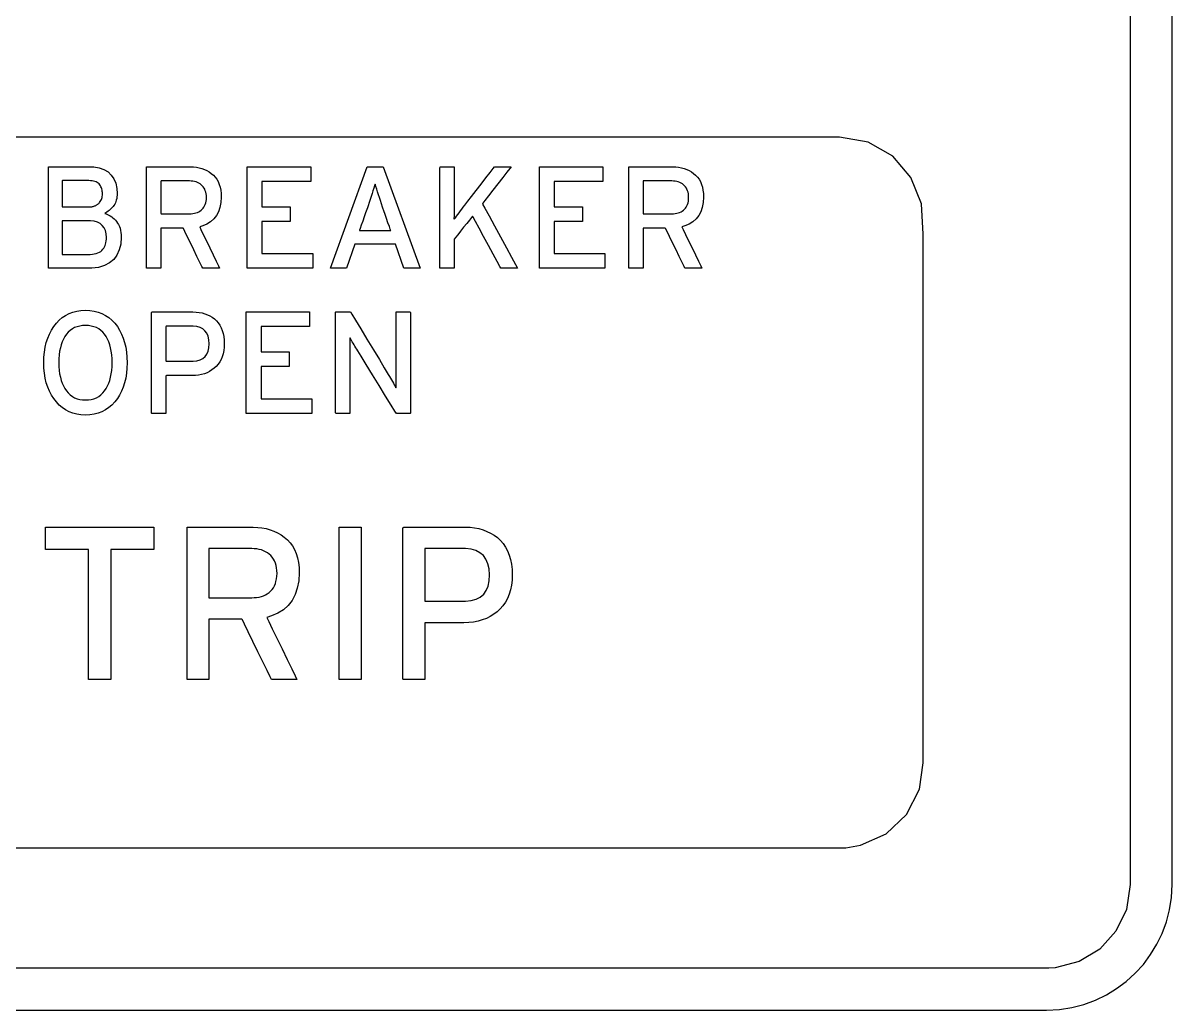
# Model space of a CAD drawing. Extents: x 1 to 47.7, y 0.2 to 33.4.
# Drawn here: x 17.299 to 18.398, y 10.778 to 11.723 of the extents above; entities that cross this region are included whole.
import ezdxf

# ---------------------------------------------------------------- set-up
doc = ezdxf.new("R2010")
doc.units = 0
doc.header["$MEASUREMENT"] = 0
doc.layers.add('6_0____DWG', color=7, linetype='CONTINUOUS')

msp = doc.modelspace()

# ---------------------------------------------------------------- linework, layer by layer
at = {"layer": '6_0____DWG'}
for points in [[(17.2354, 10.7785), (17.3184, 10.7785), (17.3985, 10.7785), (17.4375, 10.7785), (17.4757, 10.7785), (17.5131, 10.7785), (17.5497, 10.7785), (17.5855, 10.7785), (17.6206, 10.7785), (17.6548, 10.7785), (17.6882, 10.7785), (17.7208, 10.7785), (17.7526, 10.7785), (17.7835, 10.7785), (17.8136, 10.7785), (17.8428, 10.7785), (17.8712, 10.7785), (17.8987, 10.7785), (17.9253, 10.7785), (17.951, 10.7785), (17.9758, 10.7785), (17.9997, 10.7785), (18.0227, 10.7785), (18.0447, 10.7785), (18.0658, 10.7785), (18.086, 10.7785), (18.1052, 10.7785), (18.1235, 10.7785), (18.1408, 10.7785), (18.1571, 10.7785), (18.1724, 10.7785), (18.1867, 10.7785), (18.2, 10.7785), (18.2123, 10.7785), (18.2236, 10.7785), (18.2338, 10.7785), (18.243, 10.7785), (18.2512, 10.7785), (18.2583, 10.7785), (18.2643, 10.7785), (18.2692, 10.7785), (18.2731, 10.7785), (18.2759, 10.7785), (18.2775, 10.7785), (18.2781, 10.7785), (18.2904, 10.7791), (18.3023, 10.7809), (18.3137, 10.7839), (18.3248, 10.7879), (18.3353, 10.793), (18.3451, 10.799), (18.3544, 10.8059), (18.3629, 10.8137), (18.3707, 10.8222), (18.3776, 10.8315), (18.3836, 10.8414), (18.3887, 10.8518), (18.3927, 10.8629), (18.3957, 10.8744), (18.3975, 10.8863), (18.3981, 10.8985), (18.3981, 10.8992), (18.3981, 10.901), (18.3981, 10.9042), (18.3981, 10.9085), (18.3981, 10.914), (18.3981, 10.9207), (18.3981, 10.9286), (18.3981, 10.9375), (18.3981, 10.9476), (18.3981, 10.9588), (18.3981, 10.9711), (18.3981, 10.9844), (18.3981, 10.9988), (18.3981, 11.0141), (18.3981, 11.0305), (18.3981, 11.0478), (18.3981, 11.0661), (18.3981, 11.0854), (18.3981, 11.1055), (18.3981, 11.1265), (18.3981, 11.1484), (18.3981, 11.1712), (18.3981, 11.1948), (18.3981, 11.2192), (18.3981, 11.2444), (18.3981, 11.2704), (18.3981, 11.3246), (18.3981, 11.3817), (18.3981, 11.4415), (18.3981, 11.5038), (18.3981, 11.5686), (18.3981, 11.6355), (18.3981, 11.7045), (18.3981, 11.7754)], [(18.3581, 11.7754), (18.3581, 11.6698), (18.3581, 11.5686), (18.3581, 11.4724), (18.3581, 11.3817), (18.3581, 11.2972), (18.3581, 11.2192), (18.3581, 11.1484), (18.3581, 11.0854), (18.3581, 11.0305), (18.3581, 10.9844), (18.3581, 10.9476), (18.3581, 10.9329), (18.3581, 10.9207), (18.3581, 10.9111), (18.3581, 10.9042), (18.3581, 10.8999), (18.3581, 10.8985), (18.3581, 10.8985), (18.3545, 10.8748), (18.3444, 10.8538), (18.329, 10.8368), (18.3092, 10.8248), (18.2863, 10.8189), (18.2802, 10.8185), (18.2774, 10.8185), (18.2737, 10.8185), (18.2669, 10.8185), (18.257, 10.8185), (18.2443, 10.8185), (18.2286, 10.8185), (18.2102, 10.8185), (18.189, 10.8185), (18.1652, 10.8185), (18.1388, 10.8185), (18.1099, 10.8185), (18.045, 10.8185), (17.971, 10.8185), (17.8885, 10.8185), (17.7982, 10.8185), (17.7006, 10.8185), (17.5964, 10.8185), (17.4861, 10.8185), (17.3704, 10.8185), (17.2499, 10.8185)], [(17.2329, 10.9336), (17.4397, 10.9336), (17.6465, 10.9336), (17.7436, 10.9336), (17.8331, 10.9336), (17.9126, 10.9336), (17.9796, 10.9336), (18.0314, 10.9336), (18.0657, 10.9336), (18.0798, 10.9336), (18.0862, 10.9338), (18.1001, 10.9361), (18.1248, 10.9472), (18.1442, 10.9657), (18.1565, 10.9898), (18.1601, 11.0151), (18.1601, 11.0244), (18.1601, 11.0415), (18.1601, 11.0948), (18.1601, 11.1668), (18.1601, 11.2492), (18.1601, 11.413), (18.1601, 11.4779), (18.1601, 11.5207), (18.1584, 11.5497), (18.1485, 11.575), (18.131, 11.5953), (18.1076, 11.6087), (18.0801, 11.6136), (18.0801, 11.6136), (18.069, 11.6136), (18.0375, 11.6136), (17.988, 11.6136), (17.923, 11.6136), (17.8452, 11.6136), (17.7569, 11.6136), (17.5591, 11.6136), (17.3499, 11.6136), (17.1493, 11.6136)], [(17.5138, 11.4881), (17.5138, 11.5852), (17.5745, 11.5852), (17.5745, 11.5711), (17.5279, 11.5711), (17.5279, 11.547), (17.555, 11.547), (17.555, 11.5329), (17.5279, 11.5329), (17.5279, 11.5022), (17.5765, 11.5022), (17.5765, 11.4881), (17.5138, 11.4881)], [(17.6637, 11.4881), (17.6556, 11.5111), (17.6166, 11.5111), (17.6086, 11.4881), (17.5934, 11.4881), (17.6284, 11.5852), (17.6439, 11.5852), (17.6793, 11.4881), (17.6637, 11.4881)], [(17.7932, 11.4881), (17.7932, 11.5852), (17.8539, 11.5852), (17.8539, 11.5711), (17.8073, 11.5711), (17.8073, 11.547), (17.8344, 11.547), (17.8344, 11.5329), (17.8073, 11.5329), (17.8073, 11.5022), (17.8559, 11.5022), (17.8559, 11.4881), (17.7932, 11.4881)], [(17.5129, 11.3492), (17.5129, 11.4464), (17.5735, 11.4464), (17.5735, 11.4323), (17.527, 11.4323), (17.527, 11.4081), (17.554, 11.4081), (17.554, 11.394), (17.527, 11.394), (17.527, 11.3633), (17.5756, 11.3633), (17.5756, 11.3492), (17.5129, 11.3492)], [(17.3833, 11.2191), (17.3833, 11.0947), (17.3621, 11.0947), (17.3621, 11.2191), (17.3209, 11.2191), (17.3209, 11.2404), (17.4245, 11.2404), (17.4245, 11.2191), (17.3833, 11.2191)], [(17.6018, 11.0947), (17.6018, 11.2404), (17.6229, 11.2404), (17.6229, 11.0947), (17.6018, 11.0947)]]:
    msp.add_lwpolyline(points, dxfattribs=at)
for points in [[(17.3933, 11.5179), (17.3928, 11.5113), (17.3914, 11.5056), (17.3892, 11.5006), (17.3861, 11.4965), (17.3821, 11.4932), (17.3773, 11.4907), (17.3717, 11.489), (17.3651, 11.4882), (17.3608, 11.4881), (17.3583, 11.4881), (17.3537, 11.4881), (17.3478, 11.4881), (17.3413, 11.4881), (17.335, 11.4881), (17.3294, 11.4881), (17.3255, 11.4881), (17.3237, 11.4881), (17.3237, 11.491), (17.3237, 11.5002), (17.3237, 11.5138), (17.3237, 11.53), (17.3237, 11.547), (17.3237, 11.5628), (17.3237, 11.5756), (17.3237, 11.5836), (17.3239, 11.5852), (17.3263, 11.5852), (17.3308, 11.5852), (17.3368, 11.5852), (17.3435, 11.5852), (17.3501, 11.5852), (17.356, 11.5852), (17.3603, 11.5852), (17.3623, 11.5852), (17.367, 11.585), (17.3723, 11.5841), (17.3768, 11.5825), (17.3807, 11.5803), (17.3838, 11.5773), (17.3863, 11.5737), (17.3881, 11.5694), (17.3891, 11.5644), (17.3894, 11.5596), (17.3894, 11.558), (17.3892, 11.5564), (17.389, 11.5549), (17.3886, 11.5534), (17.3882, 11.5521), (17.3877, 11.5507), (17.3871, 11.5495), (17.3863, 11.5483), (17.3856, 11.5472), (17.3847, 11.5462), (17.3838, 11.5452), (17.3829, 11.5442), (17.3819, 11.5434), (17.3808, 11.5426), (17.3797, 11.5418), (17.3785, 11.5411), (17.3776, 11.5405), (17.379, 11.5401), (17.3803, 11.5396), (17.3816, 11.539), (17.3829, 11.5383), (17.3842, 11.5374), (17.3854, 11.5364), (17.3866, 11.5354), (17.3878, 11.5342), (17.3889, 11.5329), (17.3899, 11.5314), (17.3908, 11.5299), (17.3916, 11.5282), (17.3922, 11.5264), (17.3927, 11.5244), (17.393, 11.5224), (17.3932, 11.5202)], [(17.489, 11.5562), (17.4886, 11.551), (17.4877, 11.5464), (17.4863, 11.5422), (17.4844, 11.5385), (17.4819, 11.5353), (17.4788, 11.5326), (17.4753, 11.5304), (17.4712, 11.5286), (17.4684, 11.5276), (17.4695, 11.5251), (17.4718, 11.5205), (17.4747, 11.5144), (17.478, 11.5076), (17.4813, 11.5009), (17.4842, 11.4949), (17.4864, 11.4904), (17.4874, 11.4882), (17.4872, 11.4881), (17.4858, 11.4881), (17.4836, 11.4881), (17.481, 11.4881), (17.4782, 11.4881), (17.4755, 11.4881), (17.4732, 11.4881), (17.4717, 11.4881), (17.4712, 11.4881), (17.4704, 11.4898), (17.4685, 11.4937), (17.4657, 11.4993), (17.4626, 11.5058), (17.4594, 11.5124), (17.4565, 11.5185), (17.4541, 11.5233), (17.4528, 11.5261), (17.4524, 11.5265), (17.4509, 11.5265), (17.4484, 11.5265), (17.4451, 11.5265), (17.4414, 11.5265), (17.4378, 11.5265), (17.4347, 11.5265), (17.4324, 11.5265), (17.4313, 11.5265), (17.4313, 11.5256), (17.4313, 11.5221), (17.4313, 11.5169), (17.4313, 11.5106), (17.4313, 11.504), (17.4313, 11.4977), (17.4313, 11.4925), (17.4313, 11.489), (17.4313, 11.4881), (17.4306, 11.4881), (17.4291, 11.4881), (17.427, 11.4881), (17.4247, 11.4881), (17.4223, 11.4881), (17.4202, 11.4881), (17.4185, 11.4881), (17.4176, 11.4881), (17.4175, 11.4892), (17.4175, 11.4963), (17.4175, 11.5084), (17.4175, 11.5238), (17.4175, 11.5405), (17.4175, 11.5568), (17.4175, 11.5709), (17.4175, 11.581), (17.4175, 11.5852), (17.4187, 11.5852), (17.4226, 11.5852), (17.4284, 11.5852), (17.4352, 11.5852), (17.4423, 11.5852), (17.449, 11.5852), (17.4544, 11.5852), (17.4579, 11.5852), (17.4595, 11.5852), (17.4624, 11.5851), (17.4652, 11.5848), (17.4678, 11.5843), (17.4704, 11.5836), (17.4728, 11.5827), (17.4751, 11.5816), (17.4773, 11.5803), (17.4794, 11.5789), (17.4814, 11.5772), (17.4831, 11.5754), (17.4847, 11.5733), (17.486, 11.571), (17.487, 11.5684), (17.4879, 11.5657), (17.4885, 11.5627), (17.4889, 11.5596)], [(17.7563, 11.4881), (17.7553, 11.4899), (17.7527, 11.4947), (17.7489, 11.5017), (17.7444, 11.5099), (17.7398, 11.5184), (17.7355, 11.5264), (17.732, 11.5329), (17.7298, 11.5369), (17.7292, 11.5378), (17.7282, 11.5366), (17.7263, 11.5342), (17.7237, 11.5309), (17.7207, 11.5273), (17.7177, 11.5236), (17.7151, 11.5202), (17.713, 11.5177), (17.7119, 11.5163), (17.7118, 11.5158), (17.7118, 11.5137), (17.7118, 11.5102), (17.7118, 11.5058), (17.7118, 11.5011), (17.7118, 11.4964), (17.7118, 11.4923), (17.7118, 11.4894), (17.7118, 11.4881), (17.7114, 11.4881), (17.7102, 11.4881), (17.7083, 11.4881), (17.7061, 11.4881), (17.7037, 11.4881), (17.7015, 11.4881), (17.6997, 11.4881), (17.6985, 11.4881), (17.6981, 11.4881), (17.6981, 11.4926), (17.6981, 11.5028), (17.6981, 11.5169), (17.6981, 11.5331), (17.6981, 11.5497), (17.6981, 11.5649), (17.6981, 11.5769), (17.6981, 11.584), (17.6982, 11.5852), (17.6991, 11.5852), (17.7007, 11.5852), (17.7028, 11.5852), (17.7051, 11.5852), (17.7074, 11.5852), (17.7094, 11.5852), (17.711, 11.5852), (17.7117, 11.5852), (17.7118, 11.5846), (17.7118, 11.5819), (17.7118, 11.5776), (17.7118, 11.5722), (17.7118, 11.5665), (17.7118, 11.5611), (17.7118, 11.5564), (17.7118, 11.5531), (17.7118, 11.5519), (17.7118, 11.5499), (17.7118, 11.5478), (17.7117, 11.5458), (17.7117, 11.5438), (17.7117, 11.5418), (17.7116, 11.5399), (17.7116, 11.5379), (17.7115, 11.536), (17.7118, 11.5351), (17.7128, 11.5365), (17.7139, 11.5381), (17.7151, 11.5396), (17.7163, 11.5413), (17.7176, 11.543), (17.7189, 11.5447), (17.7203, 11.5466), (17.7218, 11.5484), (17.7228, 11.5497), (17.7248, 11.5524), (17.7283, 11.5568), (17.7326, 11.5624), (17.7374, 11.5686), (17.742, 11.5746), (17.746, 11.5798), (17.749, 11.5836), (17.7502, 11.5852), (17.7507, 11.5852), (17.7521, 11.5852), (17.7543, 11.5852), (17.7569, 11.5852), (17.7597, 11.5852), (17.7623, 11.5852), (17.7644, 11.5852), (17.7659, 11.5852), (17.7663, 11.5852), (17.765, 11.5836), (17.7621, 11.5799), (17.7581, 11.5748), (17.7535, 11.5689), (17.7488, 11.5629), (17.7445, 11.5574), (17.7411, 11.553), (17.739, 11.5504), (17.7389, 11.5495), (17.7411, 11.5455), (17.7451, 11.5382), (17.7502, 11.5288), (17.7559, 11.5183), (17.7616, 11.5078), (17.7666, 11.4986), (17.7704, 11.4917), (17.7722, 11.4883), (17.772, 11.4881), (17.7707, 11.4881), (17.7686, 11.4881), (17.7661, 11.4881), (17.7633, 11.4881), (17.7607, 11.4881), (17.7585, 11.4881), (17.7569, 11.4881)], [(17.9502, 11.5562), (17.9498, 11.551), (17.9489, 11.5464), (17.9475, 11.5422), (17.9455, 11.5385), (17.943, 11.5353), (17.94, 11.5326), (17.9364, 11.5304), (17.9323, 11.5286), (17.9295, 11.5276), (17.9307, 11.5251), (17.9329, 11.5205), (17.9359, 11.5144), (17.9392, 11.5076), (17.9424, 11.5009), (17.9453, 11.4949), (17.9475, 11.4904), (17.9486, 11.4882), (17.9483, 11.4881), (17.9469, 11.4881), (17.9448, 11.4881), (17.9422, 11.4881), (17.9393, 11.4881), (17.9367, 11.4881), (17.9344, 11.4881), (17.9329, 11.4881), (17.9324, 11.4881), (17.9315, 11.4898), (17.9296, 11.4937), (17.9269, 11.4993), (17.9238, 11.5058), (17.9206, 11.5124), (17.9176, 11.5185), (17.9153, 11.5233), (17.9139, 11.5261), (17.9135, 11.5265), (17.9121, 11.5265), (17.9095, 11.5265), (17.9062, 11.5265), (17.9026, 11.5265), (17.899, 11.5265), (17.8958, 11.5265), (17.8935, 11.5265), (17.8925, 11.5265), (17.8924, 11.5256), (17.8924, 11.5221), (17.8924, 11.5169), (17.8924, 11.5106), (17.8924, 11.504), (17.8924, 11.4977), (17.8924, 11.4925), (17.8924, 11.489), (17.8924, 11.4881), (17.8917, 11.4881), (17.8902, 11.4881), (17.8882, 11.4881), (17.8859, 11.4881), (17.8835, 11.4881), (17.8813, 11.4881), (17.8797, 11.4881), (17.8787, 11.4881), (17.8786, 11.4892), (17.8786, 11.4963), (17.8786, 11.5084), (17.8786, 11.5238), (17.8786, 11.5405), (17.8786, 11.5568), (17.8786, 11.5709), (17.8786, 11.581), (17.8786, 11.5852), (17.8799, 11.5852), (17.8838, 11.5852), (17.8895, 11.5852), (17.8963, 11.5852), (17.9035, 11.5852), (17.9101, 11.5852), (17.9156, 11.5852), (17.9191, 11.5852), (17.9207, 11.5852), (17.9236, 11.5851), (17.9263, 11.5848), (17.929, 11.5843), (17.9315, 11.5836), (17.934, 11.5827), (17.9363, 11.5816), (17.9385, 11.5803), (17.9406, 11.5789), (17.9425, 11.5772), (17.9443, 11.5754), (17.9458, 11.5733), (17.9471, 11.571), (17.9482, 11.5684), (17.949, 11.5657), (17.9496, 11.5627), (17.95, 11.5596)], [(17.3753, 11.5592), (17.3753, 11.5605), (17.3752, 11.5617), (17.375, 11.5629), (17.3747, 11.564), (17.3744, 11.565), (17.3739, 11.566), (17.3734, 11.567), (17.3728, 11.5679), (17.3721, 11.5688), (17.3713, 11.5695), (17.3703, 11.5701), (17.3692, 11.5707), (17.368, 11.5711), (17.3668, 11.5715), (17.3654, 11.5717), (17.3639, 11.5719), (17.3623, 11.572), (17.3613, 11.572), (17.3587, 11.572), (17.3551, 11.572), (17.3508, 11.572), (17.3463, 11.572), (17.3423, 11.572), (17.3391, 11.572), (17.3373, 11.572), (17.337, 11.5717), (17.337, 11.5699), (17.337, 11.5667), (17.337, 11.5627), (17.337, 11.5583), (17.337, 11.554), (17.337, 11.5503), (17.337, 11.5478), (17.337, 11.5468), (17.338, 11.5468), (17.3406, 11.5468), (17.3442, 11.5468), (17.3485, 11.5468), (17.353, 11.5468), (17.357, 11.5468), (17.3602, 11.5468), (17.362, 11.5468), (17.3627, 11.5468), (17.3635, 11.5468), (17.3643, 11.5469), (17.3651, 11.547), (17.3658, 11.5471), (17.3665, 11.5473), (17.3671, 11.5475), (17.3677, 11.5477), (17.3683, 11.5479), (17.3689, 11.5482), (17.3694, 11.5485), (17.3699, 11.5488), (17.3704, 11.5491), (17.3709, 11.5494), (17.3714, 11.5498), (17.3718, 11.5501), (17.3722, 11.5505), (17.3727, 11.5511), (17.3733, 11.552), (17.3739, 11.5529), (17.3743, 11.5538), (17.3747, 11.5548), (17.375, 11.5559), (17.3752, 11.5569), (17.3753, 11.558)], [(17.4748, 11.5558), (17.4747, 11.5576), (17.4745, 11.5593), (17.4742, 11.5608), (17.4737, 11.5623), (17.4732, 11.5637), (17.4725, 11.5649), (17.4717, 11.566), (17.4708, 11.5671), (17.4698, 11.568), (17.4687, 11.5689), (17.4675, 11.5696), (17.4662, 11.5702), (17.4649, 11.5707), (17.4634, 11.5711), (17.4619, 11.5714), (17.4602, 11.5715), (17.4587, 11.5716), (17.4574, 11.5716), (17.4543, 11.5716), (17.4501, 11.5716), (17.4454, 11.5716), (17.4406, 11.5716), (17.4362, 11.5716), (17.433, 11.5716), (17.4314, 11.5716), (17.4313, 11.5709), (17.4313, 11.5682), (17.4313, 11.5639), (17.4313, 11.5587), (17.4313, 11.5531), (17.4313, 11.5479), (17.4313, 11.5436), (17.4313, 11.5408), (17.4314, 11.5402), (17.433, 11.5402), (17.4362, 11.5402), (17.4406, 11.5402), (17.4454, 11.5402), (17.4501, 11.5402), (17.4543, 11.5402), (17.4574, 11.5402), (17.4587, 11.5402), (17.4602, 11.5402), (17.4618, 11.5404), (17.4633, 11.5407), (17.4648, 11.541), (17.4661, 11.5415), (17.4674, 11.5421), (17.4686, 11.5428), (17.4697, 11.5436), (17.4707, 11.5445), (17.4716, 11.5455), (17.4724, 11.5466), (17.4731, 11.5479), (17.4737, 11.5492), (17.4741, 11.5507), (17.4745, 11.5523), (17.4747, 11.554)], [(17.9359, 11.5558), (17.9358, 11.5576), (17.9356, 11.5593), (17.9353, 11.5608), (17.9349, 11.5623), (17.9343, 11.5637), (17.9337, 11.5649), (17.9329, 11.566), (17.932, 11.5671), (17.931, 11.568), (17.9299, 11.5689), (17.9287, 11.5696), (17.9274, 11.5702), (17.926, 11.5707), (17.9246, 11.5711), (17.923, 11.5714), (17.9214, 11.5715), (17.9199, 11.5716), (17.9185, 11.5716), (17.9155, 11.5716), (17.9113, 11.5716), (17.9065, 11.5716), (17.9017, 11.5716), (17.8974, 11.5716), (17.8942, 11.5716), (17.8925, 11.5716), (17.8924, 11.5709), (17.8924, 11.5682), (17.8924, 11.5639), (17.8924, 11.5587), (17.8924, 11.5531), (17.8924, 11.5479), (17.8924, 11.5436), (17.8924, 11.5408), (17.8925, 11.5402), (17.8942, 11.5402), (17.8974, 11.5402), (17.9017, 11.5402), (17.9065, 11.5402), (17.9113, 11.5402), (17.9155, 11.5402), (17.9185, 11.5402), (17.9199, 11.5402), (17.9213, 11.5402), (17.923, 11.5404), (17.9245, 11.5407), (17.9259, 11.541), (17.9273, 11.5415), (17.9286, 11.5421), (17.9298, 11.5428), (17.9309, 11.5436), (17.9319, 11.5445), (17.9328, 11.5455), (17.9336, 11.5466), (17.9343, 11.5479), (17.9348, 11.5492), (17.9353, 11.5507), (17.9356, 11.5523), (17.9358, 11.554)], [(17.6433, 11.5465), (17.6422, 11.5497), (17.6412, 11.5528), (17.6402, 11.5557), (17.6393, 11.5585), (17.6384, 11.5612), (17.6376, 11.5638), (17.6368, 11.5662), (17.6361, 11.5685), (17.6355, 11.5671), (17.6348, 11.5648), (17.634, 11.5623), (17.6332, 11.5596), (17.6323, 11.5569), (17.6314, 11.554), (17.6304, 11.5509), (17.6293, 11.5477), (17.6287, 11.546), (17.6281, 11.5442), (17.627, 11.5411), (17.6257, 11.5373), (17.6243, 11.5332), (17.6229, 11.5294), (17.6219, 11.5263), (17.6212, 11.5245), (17.6213, 11.5241), (17.6234, 11.5241), (17.6273, 11.5241), (17.6323, 11.5241), (17.6377, 11.5241), (17.643, 11.5241), (17.6474, 11.5241), (17.6503, 11.5241), (17.6511, 11.5242), (17.6506, 11.5254), (17.6497, 11.5281), (17.6484, 11.5317), (17.647, 11.5357), (17.6457, 11.5397), (17.6444, 11.5432), (17.6436, 11.5456)], [(17.3792, 11.5175), (17.3789, 11.5211), (17.3782, 11.5242), (17.3769, 11.5269), (17.3752, 11.5291), (17.3731, 11.5309), (17.3705, 11.5323), (17.3674, 11.5332), (17.3638, 11.5336), (17.3621, 11.5336), (17.3599, 11.5336), (17.3564, 11.5336), (17.3521, 11.5336), (17.3475, 11.5336), (17.3432, 11.5336), (17.3397, 11.5336), (17.3375, 11.5336), (17.337, 11.5335), (17.337, 11.5314), (17.337, 11.5275), (17.337, 11.5223), (17.337, 11.5165), (17.337, 11.5109), (17.337, 11.506), (17.337, 11.5026), (17.337, 11.5013), (17.338, 11.5013), (17.3407, 11.5013), (17.3444, 11.5013), (17.3488, 11.5013), (17.3533, 11.5013), (17.3573, 11.5013), (17.3604, 11.5013), (17.362, 11.5013), (17.3636, 11.5014), (17.3657, 11.5015), (17.3676, 11.5018), (17.3694, 11.5022), (17.371, 11.5028), (17.3724, 11.5035), (17.3737, 11.5043), (17.3748, 11.5052), (17.3758, 11.5063), (17.3766, 11.5074), (17.3773, 11.5086), (17.3779, 11.5098), (17.3784, 11.5112), (17.3787, 11.5126), (17.379, 11.5142), (17.3792, 11.5158)], [(17.399, 11.3978), (17.3988, 11.3926), (17.3984, 11.3877), (17.3976, 11.383), (17.3966, 11.3786), (17.3953, 11.3744), (17.3936, 11.3705), (17.3917, 11.3668), (17.3896, 11.3634), (17.3871, 11.3602), (17.3843, 11.3573), (17.3814, 11.3548), (17.3782, 11.3527), (17.3748, 11.3509), (17.3712, 11.3495), (17.3674, 11.3485), (17.3633, 11.3479), (17.3591, 11.3476), (17.3548, 11.3479), (17.3508, 11.3485), (17.347, 11.3495), (17.3435, 11.3509), (17.3401, 11.3527), (17.337, 11.3548), (17.3341, 11.3573), (17.3314, 11.3602), (17.3289, 11.3634), (17.3267, 11.3668), (17.3247, 11.3705), (17.3231, 11.3744), (17.3217, 11.3786), (17.3207, 11.383), (17.3199, 11.3877), (17.3194, 11.3926), (17.3193, 11.3978), (17.3194, 11.403), (17.3199, 11.4079), (17.3207, 11.4126), (17.3217, 11.417), (17.3231, 11.4212), (17.3247, 11.4252), (17.3267, 11.4289), (17.3289, 11.4324), (17.3314, 11.4356), (17.3341, 11.4384), (17.337, 11.4409), (17.3401, 11.443), (17.3435, 11.4447), (17.347, 11.4461), (17.3508, 11.447), (17.3548, 11.4477), (17.3591, 11.4479), (17.3633, 11.4477), (17.3674, 11.447), (17.3712, 11.4461), (17.3748, 11.4447), (17.3782, 11.443), (17.3814, 11.4409), (17.3843, 11.4384), (17.3871, 11.4356), (17.3896, 11.4324), (17.3917, 11.4289), (17.3936, 11.4252), (17.3953, 11.4212), (17.3966, 11.417), (17.3976, 11.4126), (17.3984, 11.4079), (17.3988, 11.403)], [(17.4918, 11.4159), (17.4917, 11.4125), (17.4913, 11.4093), (17.4907, 11.4063), (17.4899, 11.4035), (17.4888, 11.4009), (17.4875, 11.3985), (17.486, 11.3963), (17.4842, 11.3942), (17.4822, 11.3924), (17.4801, 11.3908), (17.4778, 11.3894), (17.4754, 11.3882), (17.4728, 11.3872), (17.4701, 11.3864), (17.4672, 11.3859), (17.4642, 11.3855), (17.461, 11.3854), (17.4599, 11.3854), (17.4576, 11.3854), (17.4541, 11.3854), (17.45, 11.3854), (17.4457, 11.3854), (17.4417, 11.3854), (17.4385, 11.3854), (17.4365, 11.3854), (17.436, 11.3852), (17.436, 11.383), (17.436, 11.3788), (17.436, 11.3732), (17.436, 11.3669), (17.436, 11.3607), (17.436, 11.3552), (17.436, 11.3512), (17.436, 11.3492), (17.4357, 11.3492), (17.4345, 11.3492), (17.4326, 11.3492), (17.4303, 11.3492), (17.4279, 11.3492), (17.4256, 11.3492), (17.4237, 11.3492), (17.4225, 11.3492), (17.4222, 11.3494), (17.4222, 11.3546), (17.4222, 11.3654), (17.4222, 11.3801), (17.4222, 11.3968), (17.4222, 11.4136), (17.4222, 11.4286), (17.4222, 11.44), (17.4222, 11.4459), (17.4229, 11.4464), (17.4261, 11.4464), (17.4313, 11.4464), (17.4377, 11.4464), (17.4446, 11.4464), (17.4511, 11.4464), (17.4567, 11.4464), (17.4604, 11.4464), (17.4619, 11.4464), (17.465, 11.4462), (17.4679, 11.4459), (17.4706, 11.4454), (17.4732, 11.4446), (17.4757, 11.4437), (17.4781, 11.4425), (17.4803, 11.4412), (17.4824, 11.4396), (17.4843, 11.4379), (17.4861, 11.4358), (17.4876, 11.4336), (17.4888, 11.4312), (17.4899, 11.4286), (17.4907, 11.4257), (17.4913, 11.4227), (17.4917, 11.4194)], [(17.6564, 11.3492), (17.655, 11.3514), (17.6513, 11.3573), (17.6461, 11.3659), (17.6399, 11.3759), (17.6335, 11.3863), (17.6275, 11.3961), (17.6226, 11.404), (17.6196, 11.409), (17.6186, 11.4106), (17.6177, 11.4121), (17.6168, 11.4136), (17.6159, 11.415), (17.6151, 11.4164), (17.6143, 11.4178), (17.6135, 11.4191), (17.6128, 11.4203), (17.6121, 11.4216), (17.6118, 11.4208), (17.6118, 11.4184), (17.6118, 11.416), (17.6118, 11.4135), (17.6119, 11.411), (17.6119, 11.4083), (17.6119, 11.4056), (17.6119, 11.4028), (17.6119, 11.4), (17.612, 11.3982), (17.612, 11.3937), (17.612, 11.3869), (17.612, 11.3787), (17.612, 11.37), (17.612, 11.3619), (17.612, 11.3551), (17.612, 11.3505), (17.6119, 11.3492), (17.6113, 11.3492), (17.6099, 11.3492), (17.6079, 11.3492), (17.6056, 11.3492), (17.6033, 11.3492), (17.6011, 11.3492), (17.5994, 11.3492), (17.5984, 11.3492), (17.5983, 11.3499), (17.5983, 11.3562), (17.5983, 11.3676), (17.5983, 11.3825), (17.5983, 11.399), (17.5983, 11.4153), (17.5983, 11.4298), (17.5983, 11.4406), (17.5983, 11.4461), (17.5985, 11.4464), (17.5997, 11.4464), (17.6016, 11.4464), (17.6039, 11.4464), (17.6063, 11.4464), (17.6087, 11.4464), (17.6107, 11.4464), (17.6121, 11.4464), (17.6126, 11.4464), (17.6139, 11.4442), (17.6174, 11.4384), (17.6224, 11.4301), (17.6283, 11.4203), (17.6345, 11.4102), (17.6402, 11.4007), (17.6448, 11.393), (17.6477, 11.3882), (17.6487, 11.3865), (17.6498, 11.3847), (17.6508, 11.383), (17.6518, 11.3813), (17.6527, 11.3797), (17.6536, 11.3781), (17.6544, 11.3766), (17.6552, 11.3752), (17.6559, 11.3738), (17.6562, 11.3746), (17.6562, 11.377), (17.6562, 11.3795), (17.6562, 11.382), (17.6561, 11.3847), (17.6561, 11.3873), (17.6561, 11.3901), (17.6561, 11.3929), (17.6561, 11.3958), (17.6561, 11.3976), (17.6561, 11.4021), (17.6561, 11.4088), (17.6561, 11.417), (17.6561, 11.4256), (17.6561, 11.4337), (17.6561, 11.4405), (17.6561, 11.445), (17.6561, 11.4464), (17.6567, 11.4464), (17.6582, 11.4464), (17.6602, 11.4464), (17.6624, 11.4464), (17.6648, 11.4464), (17.6669, 11.4464), (17.6686, 11.4464), (17.6696, 11.4464), (17.6698, 11.4457), (17.6698, 11.4394), (17.6698, 11.4279), (17.6698, 11.4131), (17.6698, 11.3966), (17.6698, 11.3802), (17.6698, 11.3657), (17.6698, 11.3549), (17.6698, 11.3495), (17.6695, 11.3492), (17.6684, 11.3492), (17.6667, 11.3492), (17.6646, 11.3492), (17.6623, 11.3492), (17.6601, 11.3492), (17.6582, 11.3492), (17.6569, 11.3492)], [(17.3846, 11.3978), (17.3845, 11.4016), (17.3843, 11.4052), (17.3838, 11.4087), (17.3832, 11.4119), (17.3824, 11.4149), (17.3814, 11.4178), (17.3803, 11.4204), (17.3789, 11.4228), (17.3774, 11.425), (17.3757, 11.427), (17.3738, 11.4286), (17.3718, 11.4301), (17.3696, 11.4313), (17.3672, 11.4322), (17.3647, 11.4328), (17.3619, 11.4333), (17.3591, 11.4334), (17.3562, 11.4333), (17.3536, 11.4328), (17.3511, 11.4322), (17.3487, 11.4313), (17.3466, 11.4301), (17.3445, 11.4286), (17.3427, 11.427), (17.341, 11.425), (17.3394, 11.4228), (17.3381, 11.4204), (17.3369, 11.4178), (17.3359, 11.4149), (17.3351, 11.4119), (17.3344, 11.4087), (17.334, 11.4052), (17.3337, 11.4016), (17.3336, 11.3978), (17.3337, 11.394), (17.334, 11.3904), (17.3344, 11.3871), (17.3351, 11.3839), (17.3359, 11.3809), (17.3369, 11.3781), (17.3381, 11.3755), (17.3394, 11.373), (17.341, 11.3708), (17.3427, 11.3688), (17.3445, 11.367), (17.3466, 11.3655), (17.3487, 11.3643), (17.3511, 11.3633), (17.3536, 11.3627), (17.3562, 11.3623), (17.3591, 11.3621), (17.3619, 11.3623), (17.3647, 11.3627), (17.3672, 11.3633), (17.3696, 11.3643), (17.3718, 11.3655), (17.3738, 11.367), (17.3757, 11.3688), (17.3774, 11.3708), (17.3789, 11.373), (17.3803, 11.3755), (17.3814, 11.3781), (17.3824, 11.3809), (17.3832, 11.3839), (17.3838, 11.3871), (17.3843, 11.3904), (17.3845, 11.394)], [(17.4775, 11.4159), (17.4771, 11.4197), (17.4764, 11.4231), (17.4751, 11.4259), (17.4734, 11.4282), (17.4713, 11.4301), (17.4687, 11.4314), (17.4656, 11.4323), (17.4621, 11.4326), (17.4606, 11.4327), (17.4582, 11.4327), (17.4545, 11.4327), (17.4501, 11.4327), (17.4455, 11.4327), (17.4413, 11.4327), (17.438, 11.4327), (17.4362, 11.4327), (17.436, 11.4322), (17.436, 11.4293), (17.436, 11.4247), (17.436, 11.4189), (17.436, 11.4128), (17.436, 11.4071), (17.436, 11.4024), (17.436, 11.3996), (17.4362, 11.3991), (17.438, 11.3991), (17.4413, 11.3991), (17.4455, 11.3991), (17.4501, 11.3991), (17.4545, 11.3991), (17.4582, 11.3991), (17.4606, 11.3991), (17.4621, 11.3991), (17.4657, 11.3995), (17.4688, 11.4004), (17.4715, 11.4018), (17.4736, 11.4036), (17.4753, 11.406), (17.4765, 11.4088), (17.4772, 11.4121)], [(17.5636, 11.1969), (17.5631, 11.1891), (17.5617, 11.1821), (17.5596, 11.1759), (17.5567, 11.1703), (17.5529, 11.1655), (17.5484, 11.1615), (17.543, 11.1581), (17.5369, 11.1555), (17.5327, 11.1539), (17.5345, 11.1503), (17.5378, 11.1433), (17.5422, 11.1342), (17.5472, 11.124), (17.5521, 11.1139), (17.5564, 11.1049), (17.5597, 11.0982), (17.5613, 11.0948), (17.5609, 11.0947), (17.5588, 11.0947), (17.5556, 11.0947), (17.5516, 11.0947), (17.5474, 11.0947), (17.5434, 11.0947), (17.54, 11.0947), (17.5377, 11.0947), (17.5369, 11.0947), (17.5357, 11.0972), (17.5328, 11.1032), (17.5288, 11.1115), (17.5241, 11.1212), (17.5192, 11.1312), (17.5148, 11.1403), (17.5113, 11.1475), (17.5093, 11.1517), (17.5087, 11.1524), (17.5066, 11.1524), (17.5027, 11.1524), (17.4977, 11.1524), (17.4923, 11.1524), (17.4869, 11.1524), (17.4821, 11.1524), (17.4787, 11.1524), (17.4771, 11.1524), (17.4771, 11.1509), (17.4771, 11.1458), (17.4771, 11.1379), (17.4771, 11.1285), (17.4771, 11.1185), (17.4771, 11.1091), (17.4771, 11.1013), (17.4771, 11.0961), (17.477, 11.0947), (17.476, 11.0947), (17.4738, 11.0947), (17.4707, 11.0947), (17.4672, 11.0947), (17.4636, 11.0947), (17.4604, 11.0947), (17.4579, 11.0947), (17.4565, 11.0947), (17.4563, 11.0963), (17.4563, 11.107), (17.4563, 11.1252), (17.4563, 11.1482), (17.4563, 11.1733), (17.4563, 11.1978), (17.4563, 11.2189), (17.4563, 11.2341), (17.4563, 11.2404), (17.4582, 11.2404), (17.4641, 11.2404), (17.4727, 11.2404), (17.4829, 11.2404), (17.4936, 11.2404), (17.5036, 11.2404), (17.5118, 11.2404), (17.517, 11.2404), (17.5194, 11.2404), (17.5238, 11.2402), (17.5279, 11.2397), (17.5319, 11.239), (17.5357, 11.2379), (17.5393, 11.2366), (17.5428, 11.235), (17.5461, 11.2331), (17.5492, 11.2309), (17.5522, 11.2284), (17.5548, 11.2256), (17.5571, 11.2225), (17.5591, 11.219), (17.5607, 11.2152), (17.5619, 11.2111), (17.5628, 11.2067), (17.5634, 11.2019)], [(17.7672, 11.1948), (17.767, 11.1897), (17.7664, 11.1849), (17.7655, 11.1804), (17.7642, 11.1762), (17.7626, 11.1723), (17.7607, 11.1686), (17.7583, 11.1653), (17.7557, 11.1622), (17.7527, 11.1595), (17.7495, 11.1571), (17.7461, 11.155), (17.7425, 11.1532), (17.7386, 11.1517), (17.7346, 11.1505), (17.7302, 11.1497), (17.7257, 11.1492), (17.7209, 11.149), (17.7193, 11.149), (17.7158, 11.149), (17.7106, 11.149), (17.7044, 11.149), (17.698, 11.149), (17.692, 11.149), (17.6871, 11.149), (17.6841, 11.149), (17.6835, 11.1488), (17.6835, 11.1455), (17.6835, 11.1391), (17.6835, 11.1307), (17.6835, 11.1213), (17.6835, 11.112), (17.6835, 11.1038), (17.6835, 11.0977), (17.6835, 11.0948), (17.683, 11.0947), (17.6811, 11.0947), (17.6783, 11.0947), (17.6749, 11.0947), (17.6713, 11.0947), (17.6679, 11.0947), (17.665, 11.0947), (17.6632, 11.0947), (17.6627, 11.095), (17.6627, 11.1027), (17.6627, 11.1191), (17.6627, 11.1411), (17.6627, 11.1661), (17.6627, 11.1913), (17.6627, 11.2138), (17.6627, 11.2309), (17.6627, 11.2398), (17.6637, 11.2404), (17.6686, 11.2404), (17.6764, 11.2404), (17.686, 11.2404), (17.6963, 11.2404), (17.7061, 11.2404), (17.7144, 11.2404), (17.72, 11.2404), (17.7223, 11.2404), (17.7269, 11.2403), (17.7312, 11.2398), (17.7353, 11.239), (17.7393, 11.2379), (17.743, 11.2364), (17.7465, 11.2347), (17.7498, 11.2327), (17.753, 11.2304), (17.7559, 11.2277), (17.7585, 11.2247), (17.7608, 11.2213), (17.7627, 11.2177), (17.7643, 11.2138), (17.7655, 11.2095), (17.7664, 11.2049), (17.767, 11.2)], [(17.5423, 11.1962), (17.5421, 11.1989), (17.5418, 11.2015), (17.5414, 11.2038), (17.5407, 11.206), (17.5399, 11.2081), (17.5389, 11.2099), (17.5377, 11.2116), (17.5364, 11.2132), (17.5349, 11.2146), (17.5332, 11.2159), (17.5314, 11.2169), (17.5295, 11.2179), (17.5274, 11.2186), (17.5252, 11.2192), (17.5229, 11.2196), (17.5205, 11.2198), (17.5182, 11.2199), (17.5162, 11.2199), (17.5116, 11.2199), (17.5053, 11.2199), (17.4982, 11.2199), (17.4909, 11.2199), (17.4845, 11.2199), (17.4796, 11.2199), (17.4772, 11.2199), (17.4771, 11.2189), (17.4771, 11.2149), (17.4771, 11.2084), (17.4771, 11.2006), (17.4771, 11.1922), (17.4771, 11.1844), (17.4771, 11.1779), (17.4771, 11.1738), (17.4772, 11.1729), (17.4796, 11.1729), (17.4845, 11.1729), (17.4909, 11.1729), (17.4982, 11.1729), (17.5053, 11.1729), (17.5116, 11.1729), (17.5162, 11.1729), (17.5182, 11.1729), (17.5204, 11.173), (17.5228, 11.1732), (17.5251, 11.1736), (17.5273, 11.1741), (17.5293, 11.1748), (17.5312, 11.1757), (17.533, 11.1767), (17.5347, 11.1779), (17.5362, 11.1793), (17.5376, 11.1808), (17.5388, 11.1825), (17.5398, 11.1844), (17.5407, 11.1864), (17.5413, 11.1886), (17.5418, 11.191), (17.5421, 11.1935)], [(17.7456, 11.1948), (17.7451, 11.2005), (17.744, 11.2055), (17.7421, 11.2097), (17.7396, 11.2132), (17.7363, 11.216), (17.7324, 11.218), (17.7278, 11.2193), (17.7225, 11.2199), (17.7204, 11.2199), (17.7167, 11.2199), (17.7111, 11.2199), (17.7045, 11.2199), (17.6976, 11.2199), (17.6913, 11.2199), (17.6864, 11.2199), (17.6837, 11.2199), (17.6835, 11.2191), (17.6835, 11.2149), (17.6835, 11.2079), (17.6835, 11.1993), (17.6835, 11.1901), (17.6835, 11.1815), (17.6835, 11.1745), (17.6835, 11.1703), (17.6837, 11.1695), (17.6864, 11.1695), (17.6913, 11.1695), (17.6976, 11.1695), (17.7045, 11.1695), (17.7111, 11.1695), (17.7167, 11.1695), (17.7204, 11.1695), (17.7226, 11.1696), (17.728, 11.1702), (17.7327, 11.1715), (17.7366, 11.1736), (17.7399, 11.1764), (17.7424, 11.1799), (17.7442, 11.1841), (17.7453, 11.1891)]]:
    msp.add_lwpolyline(points, close=True, dxfattribs=at)

doc.saveas('drawing.dxf')
